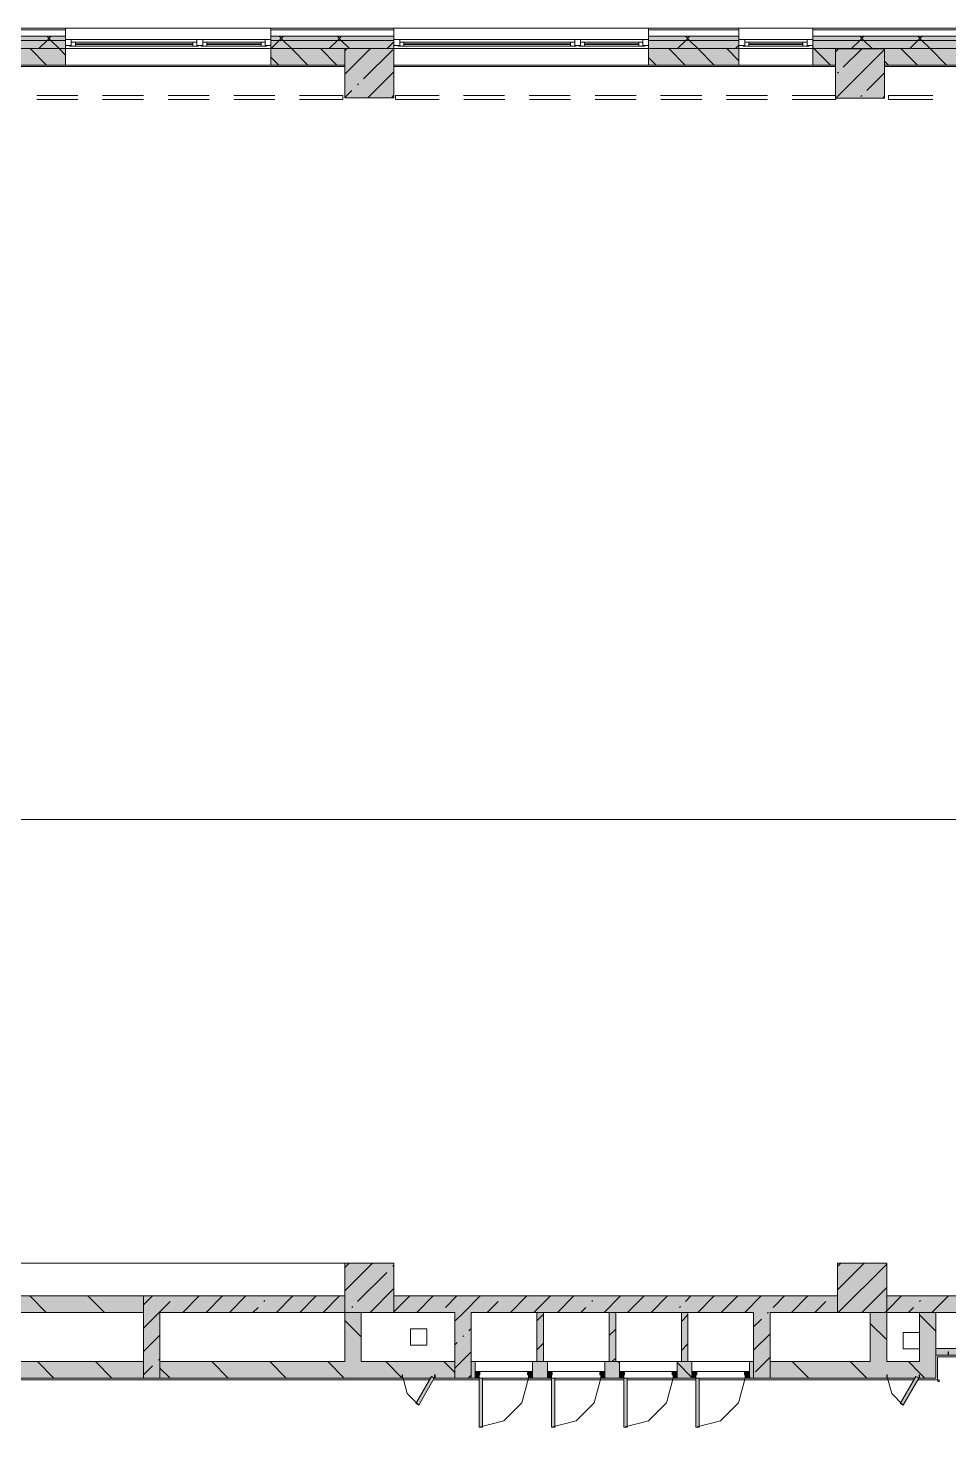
# Model space of a CAD drawing. Header units: millimetres. Extents: x -3817 to 677485, y -22715 to 103890.
# Drawn here: x 29331.1 to 29419.4, y 283.6 to 418.5 of the extents above; entities that cross this region are included whole.
import ezdxf

# ---------------------------------------------------------------- set-up
doc = ezdxf.new("R2010")
doc.units = ezdxf.units.MM
doc.layers.add('PDF _Геометрия', color=7, linetype='Continuous', true_color=0x1d1d1d)
doc.layers.add('PDF _Сплошная заливка', color=7, linetype='Continuous', true_color=0xffffff)

msp = doc.modelspace()

# ---------------------------------------------------------------- hatches: boundary and pattern name
at = {"layer": 'PDF _Сплошная заливка', "transparency": 33554559}
h = msp.add_hatch(color=256, dxfattribs=at)
h.paths.add_polyline_path([(29600.87, 417.31), (29600.87, 417.7), (29567.64, 417.7), (29567.64, 417.31), (29599.32, 417.31)], flags=0)
h.paths.add_polyline_path([(29543.23, 417.31), (29543.23, 417.7), (29536.15, 417.7), (29536.15, 417.31)], flags=0)
h.paths.add_polyline_path([(29514.9, 417.31), (29519.61, 417.31), (29519.61, 417.7), (29509.06, 417.7), (29509.06, 417.31)], flags=0)
h.paths.add_polyline_path([(29463.39, 417.31), (29463.39, 417.7), (29429.93, 417.7), (29429.93, 417.31), (29456.18, 417.31)], flags=0)
h.paths.add_polyline_path([(29492.53, 417.31), (29492.53, 417.7), (29483.08, 417.7), (29483.08, 417.31)], flags=0)
h.paths.add_polyline_path([(29422.85, 417.31), (29422.85, 417.7), (29406.31, 417.7), (29406.31, 417.31), (29412.14, 417.31)], flags=0)
h.paths.add_polyline_path([(29354.34, 417.31), (29366.15, 417.31), (29366.15, 417.7), (29354.34, 417.7)], flags=0)
h.paths.add_polyline_path([(29390.56, 417.31), (29399.22, 417.31), (29399.22, 417.7), (29390.56, 417.7)], flags=0)
h.paths.add_polyline_path([(29326, 417.31), (29334.66, 417.31), (29334.66, 417.7), (29326, 417.7)], flags=0)
h.paths.add_polyline_path([(29318.91, 417.31), (29318.91, 417.7), (29310.25, 417.7), (29310.25, 417.31)], flags=0)
h.paths.add_polyline_path([(29285.84, 417.31), (29285.84, 417.7), (29266.16, 417.7), (29266.16, 417.31), (29280.01, 417.31)], flags=0)
h = msp.add_hatch(color=256, dxfattribs=at)
h.paths.add_polyline_path([(29599.32, 416.52), (29600.87, 416.52), (29600.87, 417.31), (29567.64, 417.31), (29567.64, 416.52), (29595.65, 416.52)], flags=0)
h.paths.add_polyline_path([(29519.61, 416.52), (29519.61, 417.31), (29509.06, 417.31), (29509.06, 416.52), (29514.9, 416.52)], flags=0)
h.paths.add_polyline_path([(29492.53, 416.52), (29492.53, 417.31), (29483.08, 417.31), (29483.08, 416.52)], flags=0)
h.paths.add_polyline_path([(29536.15, 416.52), (29543.23, 416.52), (29543.23, 417.31), (29536.15, 417.31)], flags=0)
h.paths.add_polyline_path([(29412.14, 416.52), (29422.85, 416.52), (29422.85, 417.31), (29406.31, 417.31), (29406.31, 416.52)], flags=0)
h.paths.add_polyline_path([(29441.5, 416.52), (29463.39, 416.52), (29463.39, 417.31), (29429.93, 417.31), (29429.93, 416.52)], flags=0)
h.paths.add_polyline_path([(29397.45, 416.52), (29399.22, 416.52), (29399.22, 417.31), (29390.56, 417.31), (29390.56, 416.52)], flags=0)
h.paths.add_polyline_path([(29310.25, 416.52), (29318.91, 416.52), (29318.91, 417.31), (29310.25, 417.31)], flags=0)
h.paths.add_polyline_path([(29354.34, 416.52), (29366.15, 416.52), (29366.15, 417.31), (29354.34, 417.31)], flags=0)
h.paths.add_polyline_path([(29334.66, 416.52), (29334.66, 417.31), (29326, 417.31), (29326, 416.52)], flags=0)
h.paths.add_polyline_path([(29280.01, 416.52), (29285.84, 416.52), (29285.84, 417.31), (29266.95, 417.31), (29266.95, 416.52), (29271.67, 416.52)], flags=0)
h = msp.add_hatch(color=256, dxfattribs=at)
h.paths.add_polyline_path([(29567.64, 414.94), (29570.01, 414.94), (29570.01, 416.52), (29567.64, 416.52), (29567.64, 416.35)], flags=0)
h.paths.add_polyline_path([(29573.94, 414.94), (29597.96, 414.94), (29597.96, 416.52), (29573.94, 416.52), (29573.94, 416.35)], flags=0)
h.paths.add_polyline_path([(29539.3, 414.94), (29539.3, 416.52), (29536.15, 416.52), (29536.15, 414.94)], flags=0)
h.paths.add_polyline_path([(29460.64, 414.94), (29463.39, 414.94), (29463.39, 416.52), (29460.64, 416.52), (29460.64, 416.35)], flags=0)
h.paths.add_polyline_path([(29514.02, 414.94), (29514.02, 416.52), (29509.06, 416.52), (29509.06, 414.94)], flags=0)
h.paths.add_polyline_path([(29517.96, 414.94), (29519.61, 414.94), (29519.61, 416.52), (29517.96, 416.52), (29517.96, 416.35)], flags=0)
h.paths.add_polyline_path([(29483.08, 414.94), (29488.59, 414.94), (29488.59, 416.52), (29483.08, 416.52), (29483.08, 416.35)], flags=0)
h.paths.add_polyline_path([(29455.91, 414.94), (29455.91, 416.52), (29429.93, 416.52), (29429.93, 414.94), (29441.5, 414.94)], flags=0)
h.paths.add_polyline_path([(29408.48, 414.94), (29408.48, 416.5), (29413.2, 416.5), (29413.2, 414.94), (29422.85, 414.94), (29422.85, 416.52), (29406.31, 416.52), (29406.31, 414.94)], flags=0)
h.paths.add_polyline_path([(29390.56, 414.94), (29399.22, 414.94), (29399.22, 416.52), (29390.56, 416.52), (29390.56, 416.35)], flags=0)
h.paths.add_polyline_path([(29354.34, 414.94), (29361.43, 414.94), (29361.43, 416.52), (29354.34, 416.52), (29354.34, 416.35)], flags=0)
h.paths.add_polyline_path([(29334.66, 414.94), (29334.66, 416.52), (29326, 416.52), (29326, 414.94)], flags=0)
h.paths.add_polyline_path([(29310.25, 414.94), (29314.19, 414.94), (29314.19, 416.52), (29310.25, 416.52), (29310.25, 416.35)], flags=0)
h.paths.add_polyline_path([(29271.67, 414.94), (29285.84, 414.94), (29285.84, 416.52), (29271.67, 416.52), (29271.67, 416.35)], flags=0)
for points in [[(29361.43, 411.79), (29366.15, 411.79), (29366.15, 416.52), (29361.43, 416.52), (29361.43, 414.94)], [(29408.48, 411.77), (29413.2, 411.77), (29413.2, 416.5), (29408.48, 416.5), (29408.48, 414.94)], [(29361.43, 295.26), (29361.43, 296.84), (29342.14, 296.84), (29342.14, 295.26), (29353.41, 295.26)], [(29342.14, 288.96), (29343.71, 288.96), (29343.71, 295.26), (29342.14, 295.26), (29342.14, 290.54)], [(29361.43, 290.54), (29363, 290.54), (29363, 295.26), (29361.43, 295.26), (29361.43, 293.08)], [(29393.71, 290.54), (29394.34, 290.54), (29394.34, 295.26), (29393.71, 295.26), (29393.71, 293.08)], [(29400.64, 288.96), (29402.22, 288.96), (29402.22, 295.26), (29400.64, 295.26), (29400.64, 290.54)], [(29413.4, 290.54), (29413.4, 295.26), (29411.82, 295.26), (29411.82, 290.54), (29412.14, 290.54)], [(29416.55, 288.96), (29418.12, 288.96), (29418.12, 295.26), (29416.55, 295.26), (29416.55, 290.54)], [(29421.66, 291.17), (29422.85, 291.17), (29422.85, 291.8), (29418.12, 291.8), (29418.12, 291.17), (29421.22, 291.17), (29421.31, 291.33), (29421.59, 291.17)]]:
    msp.add_hatch(color=256, dxfattribs=at).paths.add_polyline_path(points)
h = msp.add_hatch(color=256, dxfattribs=at)
h.paths.add_polyline_path([(29314.19, 295.26), (29314.19, 296.84), (29271.83, 296.84), (29271.83, 295.26), (29294.69, 295.26)], flags=0)
h.paths.add_polyline_path([(29342.14, 295.26), (29342.14, 296.84), (29318.91, 296.84), (29318.91, 295.26)], flags=0)
h = msp.add_hatch(color=256, dxfattribs=at)
h.paths.add_polyline_path([(29394.34, 295.26), (29408.67, 295.26), (29408.67, 296.84), (29366.15, 296.84), (29366.15, 295.26), (29393.71, 295.26)], flags=0)
h.paths.add_polyline_path([(29416.55, 295.26), (29455.91, 295.26), (29455.91, 296.84), (29413.4, 296.84), (29413.4, 295.26)], flags=0)
h = msp.add_hatch(color=256, dxfattribs=at)
h.paths.add_polyline_path([(29416.1, 288.96), (29416.19, 289.12), (29416.55, 288.96), (29416.55, 290.54), (29402.22, 290.54), (29402.22, 288.96), (29415.81, 288.96)], flags=0)
h.paths.add_polyline_path([(29366.94, 288.96), (29369.65, 288.96), (29369.74, 289.12), (29370.09, 288.96), (29371.98, 288.96), (29371.98, 290.54), (29343.71, 290.54), (29343.71, 288.96), (29353.41, 288.96)], flags=0)
h.paths.add_polyline_path([(29324.05, 288.96), (29342.14, 288.96), (29342.14, 290.54), (29287.42, 290.54), (29287.42, 288.96), (29294.69, 288.96)], flags=0)
h.paths.add_polyline_path([(29400.64, 288.96), (29400.64, 290.54), (29400.23, 290.54), (29400.23, 288.96)], flags=0)
h.paths.add_polyline_path([(29373.56, 288.96), (29373.93, 288.96), (29373.93, 290.54), (29373.56, 290.54), (29373.56, 289.59)], flags=0)
h.paths.add_polyline_path([(29394.72, 288.96), (29394.72, 290.54), (29393.3, 290.54), (29393.3, 288.96), (29393.78, 288.96)], flags=0)
h.paths.add_polyline_path([(29379.44, 288.96), (29380.86, 288.96), (29380.86, 290.54), (29379.44, 290.54), (29379.44, 289.59)], flags=0)
h.paths.add_polyline_path([(29386.37, 288.96), (29387.79, 288.96), (29387.79, 290.54), (29386.37, 290.54), (29386.37, 289.59)], flags=0)

# ---------------------------------------------------------------- linework, layer by layer
at = {"layer": 'PDF _Геометрия', "color": 7, "lineweight": 9}
for points in [[(29326, 416.52), (29334.66, 416.52), (29334.66, 418.49), (29326, 418.49)], [(29354.34, 416.52), (29354.34, 418.49), (29334.66, 418.49), (29334.66, 416.52)], [(29345.68, 418.49), (29341.75, 418.49)], [(29351.98, 418.49), (29348.05, 418.49)], [(29354.34, 416.52), (29366.15, 416.52), (29366.15, 418.49), (29354.34, 418.49)], [(29359.07, 418.49), (29354.35, 418.49)], [(29390.56, 416.52), (29390.56, 418.49), (29366.15, 418.49), (29366.15, 416.52)], [(29375.21, 418.49), (29372.85, 418.49)], [(29390.56, 416.52), (29399.22, 416.52), (29399.22, 418.49), (29390.56, 418.49)], [(29394.5, 418.49), (29390.56, 418.49)], [(29400.8, 418.49), (29396.86, 418.49)], [(29406.31, 416.52), (29406.31, 418.49), (29399.22, 418.49), (29399.22, 416.52)], [(29406.31, 418.49), (29403.16, 418.49)], [(29406.31, 416.52), (29422.85, 416.52), (29422.85, 418.49), (29406.31, 418.49)], [(29413.2, 414.94), (29413.2, 416.5), (29408.48, 416.5), (29408.48, 414.94), (29406.31, 414.94), (29406.31, 416.52), (29422.85, 416.52), (29429.93, 416.52), (29429.93, 418.49), (29422.85, 418.49), (29422.85, 416.52), (29422.85, 414.94)], [(29335.21, 417.38), (29335.21, 416.83), (29334.66, 416.83), (29334.66, 417.38)], [(29335.05, 416.75), (29347.41, 416.75), (29347.41, 416.83), (29347.26, 416.83), (29347.26, 417.15), (29335.21, 417.15), (29335.21, 416.83), (29335.05, 416.83)], [(29347.81, 417.38), (29347.81, 416.83), (29347.26, 416.83), (29347.26, 417.38)], [(29347.65, 416.75), (29353.95, 416.75), (29353.95, 416.83), (29353.79, 416.83), (29353.79, 417.15), (29347.81, 417.15), (29347.81, 416.83), (29347.65, 416.83)], [(29354.34, 417.38), (29354.34, 416.83), (29353.79, 416.83), (29353.79, 417.38)], [(29366.71, 417.38), (29366.71, 416.83), (29366.15, 416.83), (29366.15, 417.38)], [(29366.55, 416.75), (29383.63, 416.75), (29383.63, 416.83), (29383.48, 416.83), (29383.48, 417.15), (29366.71, 417.15), (29366.71, 416.83), (29366.55, 416.83)], [(29384.03, 417.38), (29384.03, 416.83), (29383.48, 416.83), (29383.48, 417.38)], [(29383.87, 416.75), (29390.17, 416.75), (29390.17, 416.83), (29390.01, 416.83), (29390.01, 417.15), (29384.03, 417.15), (29384.03, 416.83), (29383.87, 416.83)], [(29390.56, 417.38), (29390.56, 416.83), (29390.01, 416.83), (29390.01, 417.38)], [(29399.78, 417.38), (29399.78, 416.83), (29399.22, 416.83), (29399.22, 417.38)], [(29399.62, 416.75), (29405.92, 416.75), (29405.92, 416.83), (29405.76, 416.83), (29405.76, 417.15), (29399.78, 417.15), (29399.78, 416.83), (29399.62, 416.83)], [(29406.31, 417.38), (29406.31, 416.83), (29405.76, 416.83), (29405.76, 417.38)], [(29334.66, 416.52), (29326, 416.52), (29326, 414.94), (29334.66, 414.94)], [(29334.66, 416.52), (29354.34, 416.52)], [(29361.43, 416.52), (29354.34, 416.52), (29354.34, 414.94), (29361.43, 414.94)], [(29366.15, 411.79), (29366.15, 416.52), (29361.43, 416.52), (29361.43, 414.94), (29361.43, 411.79)], [(29366.15, 416.52), (29390.56, 416.52)], [(29399.22, 416.52), (29390.56, 416.52), (29390.56, 414.94), (29399.22, 414.94)], [(29399.22, 416.52), (29406.31, 416.52)], [(29413.2, 411.77), (29413.2, 414.94), (29413.2, 416.5), (29408.48, 416.5), (29408.48, 414.94), (29408.48, 411.77)], [(29366.15, 299.99), (29361.43, 299.99), (29361.43, 295.26), (29366.15, 295.26)], [(29413.4, 299.99), (29408.67, 299.99), (29408.67, 295.26), (29413.4, 295.26)], [(29318.91, 295.26), (29342.14, 295.26), (29342.14, 296.84), (29318.91, 296.84)], [(29379.85, 295.26), (29379.85, 290.54), (29379.44, 290.54), (29379.44, 288.96), (29380.86, 288.96), (29380.86, 290.54), (29380.48, 290.54), (29380.48, 295.26)], [(29386.78, 295.26), (29386.78, 290.54), (29386.37, 290.54), (29386.37, 288.96), (29387.79, 288.96), (29387.79, 290.54), (29387.41, 290.54), (29387.41, 295.26)], [(29422.85, 295.26), (29422.85, 291.8), (29421.66, 291.8), (29419.3, 291.8), (29418.12, 291.8), (29418.12, 295.26)], [(29416.55, 293.35), (29416.55, 291.78)], [(29418.29, 288.79), (29418.29, 288.64), (29418.44, 288.64), (29418.44, 288.79), (29418.29, 288.79), (29418.44, 288.79), (29418.44, 288.64), (29418.29, 288.64)]]:
    msp.add_lwpolyline(points, close=True, dxfattribs=at)
for points in [[(29334.66, 418.33), (29326, 418.33)], [(29339.38, 418.49), (29334.66, 418.49), (29339.38, 418.49)], [(29366.15, 418.33), (29354.34, 418.33)], [(29370.48, 418.49), (29368.12, 418.49), (29370.48, 418.49)], [(29388.2, 418.49), (29385.05, 418.49), (29388.2, 418.49)], [(29399.22, 418.33), (29390.56, 418.33)], [(29422.85, 418.33), (29406.31, 418.33)], [(29420.48, 418.49), (29415.76, 418.49), (29420.48, 418.49)], [(29334.66, 417.7), (29326, 417.7)], [(29334.66, 417.31), (29326, 417.31)], [(29332.1, 416.52), (29332.88, 417.31), (29333.28, 417.7)], [(29334.66, 415.9), (29334.04, 416.52), (29333.26, 417.31), (29332.86, 417.7)], [(29354.34, 417.38), (29334.66, 417.38)], [(29334.66, 416.83), (29335.21, 416.83)], [(29335.6, 416.75), (29335.6, 417.15)], [(29335.6, 416.99), (29346.86, 416.99)], [(29346.86, 416.91), (29335.6, 416.91)], [(29346.86, 416.75), (29346.86, 417.15)], [(29347.26, 416.83), (29347.81, 416.83)], [(29348.2, 416.75), (29348.2, 417.15)], [(29348.2, 416.99), (29353.4, 416.99)], [(29353.4, 416.91), (29348.2, 416.91)], [(29353.4, 416.75), (29353.4, 417.15)], [(29353.79, 416.83), (29354.34, 416.83)], [(29366.15, 417.7), (29354.34, 417.7)], [(29366.15, 417.31), (29354.34, 417.31)], [(29354.37, 416.52), (29355.15, 417.31), (29355.55, 417.7)], [(29357.89, 414.94), (29356.31, 416.52), (29355.53, 417.31), (29355.13, 417.7)], [(29359.93, 416.52), (29360.72, 417.31), (29361.12, 417.7)], [(29361.88, 416.52), (29361.09, 417.31), (29360.7, 417.7)], [(29365.5, 416.52), (29366.15, 417.17)], [(29390.56, 417.38), (29366.15, 417.38)], [(29366.15, 416.83), (29366.71, 416.83)], [(29367.1, 416.75), (29367.1, 417.15)], [(29367.1, 416.99), (29383.08, 416.99)], [(29383.08, 416.91), (29367.1, 416.91)], [(29383.08, 416.75), (29383.08, 417.15)], [(29383.48, 416.83), (29384.03, 416.83)], [(29384.42, 416.75), (29384.42, 417.15)], [(29384.42, 416.99), (29389.62, 416.99)], [(29389.62, 416.91), (29384.42, 416.91)], [(29389.62, 416.75), (29389.62, 417.15)], [(29390.01, 416.83), (29390.56, 416.83)], [(29399.22, 417.7), (29390.56, 417.7)], [(29399.22, 417.31), (29390.56, 417.31)], [(29393.34, 416.52), (29394.13, 417.31), (29394.52, 417.7)], [(29396.86, 414.94), (29395.29, 416.52), (29394.5, 417.31), (29394.11, 417.7)], [(29398.91, 416.52), (29399.22, 416.84)], [(29406.31, 417.38), (29399.22, 417.38)], [(29399.22, 416.83), (29399.78, 416.83)], [(29400.17, 416.75), (29400.17, 417.15)], [(29400.17, 416.99), (29405.37, 416.99)], [(29405.37, 416.91), (29400.17, 416.91)], [(29405.37, 416.75), (29405.37, 417.15)], [(29405.76, 416.83), (29406.31, 416.83)], [(29422.85, 417.7), (29406.31, 417.7)], [(29422.85, 417.31), (29406.31, 417.31)], [(29410.04, 416.52), (29410.83, 417.31), (29411.22, 417.7)], [(29412.01, 416.5), (29411.99, 416.52), (29411.2, 417.31), (29410.81, 417.7)], [(29415.61, 416.52), (29416.4, 417.31), (29416.79, 417.7)], [(29419.13, 414.94), (29417.56, 416.52), (29416.77, 417.31), (29416.38, 417.7)], [(29332.83, 414.94), (29331.26, 416.52)], [(29347.41, 416.75), (29335.05, 416.75)], [(29353.95, 416.75), (29347.65, 416.75)], [(29355.1, 414.94), (29354.34, 415.7)], [(29360.67, 414.94), (29359.1, 416.52)], [(29361.43, 414.06), (29363.89, 416.52)], [(29361.43, 416.31), (29361.64, 416.52)], [(29363.22, 413.61), (29366.03, 416.41)], [(29383.63, 416.75), (29366.55, 416.75)], [(29390.17, 416.75), (29383.87, 416.75)], [(29391.29, 414.94), (29390.56, 415.67)], [(29394.08, 414.94), (29392.5, 416.52)], [(29399.22, 415.36), (29398.07, 416.52)], [(29405.92, 416.75), (29399.62, 416.75)], [(29408, 414.94), (29406.42, 416.52), (29406.31, 416.63)], [(29408.48, 416.21), (29408.77, 416.5)], [(29408.53, 411.77), (29413.2, 416.44)], [(29409.22, 416.5), (29409.21, 416.52)], [(29409.24, 414.73), (29411.01, 416.5)], [(29416.35, 414.94), (29414.77, 416.52)], [(29323.25, 414.79), (29319.08, 414.79), (29361.27, 414.79), (29361.43, 414.79), (29319.08, 414.79), (29319.07, 414.79), (29318.91, 414.79), (29319.07, 414.79), (29318.91, 414.79)], [(29335.85, 414.79), (29331.91, 414.79)], [(29354.34, 414.94), (29334.66, 414.94)], [(29342.14, 414.79), (29338.21, 414.79)], [(29348.44, 414.79), (29344.51, 414.79)], [(29354.74, 414.79), (29350.81, 414.79)], [(29361.43, 414.79), (29361.27, 414.79), (29357.1, 414.79)], [(29363.65, 411.79), (29366.15, 414.3)], [(29390.56, 414.94), (29366.15, 414.94)], [(29370.74, 414.79), (29366.32, 414.79), (29408.48, 414.79), (29366.15, 414.79), (29366.31, 414.79), (29366.15, 414.79)], [(29377.04, 414.79), (29373.11, 414.79)], [(29388.67, 414.79), (29383.83, 414.79), (29379.41, 414.79)], [(29394.97, 414.79), (29391.04, 414.79)], [(29401.27, 414.79), (29397.33, 414.79)], [(29406.31, 414.94), (29399.22, 414.94)], [(29408.48, 414.79), (29403.63, 414.79)], [(29408.68, 414.17), (29408.77, 414.26)], [(29411.49, 412.49), (29413.2, 414.2)], [(29413.56, 414.94), (29413.2, 415.31)], [(29417.73, 414.79), (29413.56, 414.79), (29455.76, 414.79), (29455.91, 414.79), (29413.2, 414.79), (29413.55, 414.79), (29413.2, 414.79)], [(29362.66, 413.05), (29362.75, 413.14)], [(29331.9, 412.02), (29335.84, 412.02)], [(29335.84, 411.63), (29331.9, 411.63)], [(29338.2, 412.02), (29342.14, 412.02)], [(29342.14, 411.63), (29338.2, 411.63)], [(29344.5, 412.02), (29348.44, 412.02)], [(29348.44, 411.63), (29344.5, 411.63)], [(29350.8, 412.02), (29354.74, 412.02)], [(29354.74, 411.63), (29350.8, 411.63)], [(29357.1, 412.02), (29361.26, 412.02), (29361.26, 411.63), (29357.1, 411.63)], [(29361.43, 411.82), (29362.1, 412.49)], [(29365.9, 411.79), (29366.15, 412.05)], [(29370.48, 411.63), (29366.31, 411.63), (29366.31, 412.02), (29370.47, 412.02)], [(29372.83, 412.02), (29376.76, 412.02)], [(29376.78, 411.63), (29372.85, 411.63)], [(29379.13, 412.02), (29383.06, 412.02)], [(29383.08, 411.63), (29379.15, 411.63)], [(29385.43, 412.02), (29389.36, 412.02)], [(29389.38, 411.63), (29385.44, 411.63)], [(29391.72, 412.02), (29395.66, 412.02)], [(29395.68, 411.63), (29391.74, 411.63)], [(29398.02, 412.02), (29401.96, 412.02)], [(29401.98, 411.63), (29398.04, 411.63)], [(29404.32, 412.02), (29408.48, 412.02)], [(29408.51, 411.77), (29408.51, 411.63), (29404.34, 411.63)], [(29410.93, 411.92), (29411.02, 412.02)], [(29413.02, 411.77), (29413.2, 411.95)], [(29417.81, 411.63), (29413.56, 411.63), (29413.56, 412.02), (29417.81, 412.02)], [(233.26, 342.57), (39123.26, 342.57)], [(29361.43, 297.32), (29364.09, 299.99)], [(29361.43, 299.57), (29361.85, 299.99)], [(29366.03, 299.67), (29366.12, 299.77)], [(29408.67, 299.67), (29408.99, 299.99)], [(29408.68, 297.43), (29411.24, 299.99)], [(29408.76, 295.26), (29413.4, 299.9)], [(29362.66, 296.31), (29365.46, 299.11)], [(29361.43, 297), (29361.43, 290.54), (29343.71, 290.54), (29343.71, 295.26), (29361.43, 295.26), (29361.43, 296.84), (29342.14, 296.84), (29342.14, 295.26), (29342.14, 290.54), (29287.42, 290.54), (29287.42, 288.96), (29342.14, 288.96), (29343.71, 288.96), (29366.94, 288.96), (29369.65, 288.96)], [(29332.81, 295.26), (29331.24, 296.84)], [(29338.38, 295.26), (29336.8, 296.84)], [(29342.14, 295.99), (29342.98, 296.84)], [(29345.9, 295.26), (29347.47, 296.84)], [(29348.14, 295.26), (29349.72, 296.84)], [(29350.39, 295.26), (29351.96, 296.84)], [(29354.88, 295.26), (29356.45, 296.84)], [(29357.12, 295.26), (29358.7, 296.84)], [(29359.37, 295.26), (29360.94, 296.84)], [(29404.34, 296.84), (29408.67, 296.84), (29366.15, 296.84), (29366.15, 295.26), (29371.98, 295.26), (29371.98, 290.54), (29370.09, 290.54), (29366.94, 290.54), (29363, 290.54), (29363, 295.26)], [(29363.86, 295.26), (29366.15, 297.56)], [(29366.1, 295.26), (29366.15, 295.31), (29367.68, 296.84)], [(29366.15, 296.84), (29370.48, 296.84)], [(29368.35, 295.26), (29369.92, 296.84)], [(29371.08, 295.75), (29372.17, 296.84)], [(29371.98, 294.41), (29372.84, 295.26), (29374.41, 296.84)], [(29372.85, 296.84), (29376.78, 296.84)], [(29377.33, 295.26), (29378.9, 296.84)], [(29379.15, 296.84), (29383.08, 296.84)], [(29379.57, 295.26), (29381.15, 296.84)], [(29381.82, 295.26), (29383.39, 296.84)], [(29385.44, 296.84), (29389.38, 296.84)], [(29386.31, 295.26), (29387.88, 296.84)], [(29388.55, 295.26), (29390.13, 296.84)], [(29390.8, 295.26), (29392.37, 296.84)], [(29391.74, 296.84), (29395.68, 296.84)], [(29394.09, 296.31), (29394.62, 296.84)], [(29395.29, 295.26), (29396.86, 296.84)], [(29397.53, 295.26), (29399.11, 296.84)], [(29398.04, 296.84), (29401.98, 296.84)], [(29399.78, 295.26), (29401.35, 296.84)], [(29402.51, 295.75), (29403.6, 296.84)], [(29404.27, 295.26), (29405.84, 296.84)], [(29411, 295.26), (29413.4, 297.66)], [(29413.25, 295.26), (29413.4, 295.41), (29414.82, 296.84)], [(29442.53, 295.26), (29455.91, 295.26), (29455.91, 296.84), (29413.4, 296.84), (29417.73, 296.84)], [(29417.74, 295.26), (29419.31, 296.84)], [(29342.14, 293.75), (29343.65, 295.26), (29344.7, 296.31)], [(29352.63, 295.26), (29353.12, 295.75)], [(29353.68, 296.31), (29353.77, 296.4)], [(29362.1, 295.75), (29362.19, 295.84)], [(29375.08, 295.26), (29376.13, 296.31)], [(29384.06, 295.26), (29384.55, 295.75)], [(29385.11, 296.31), (29385.2, 296.4)], [(29393.53, 295.75), (29393.62, 295.84)], [(29406.51, 295.26), (29407.56, 296.31)], [(29415.49, 295.26), (29415.98, 295.75)], [(29416.54, 296.31), (29416.63, 296.4)], [(29363, 292.91), (29361.43, 294.48)], [(29370.59, 295.26), (29370.61, 295.28)], [(29373.56, 288.96), (29373.56, 290.54), (29373.56, 295.26), (29379.85, 295.26)], [(29379.85, 294.46), (29380.48, 295.09)], [(29380.48, 295.26), (29386.78, 295.26)], [(29387.41, 295.26), (29393.71, 295.26)], [(29394.34, 295.26), (29393.71, 295.26), (29393.71, 290.54), (29393.3, 290.54), (29393.3, 288.96), (29394.72, 288.96), (29394.72, 290.54), (29394.34, 290.54), (29394.34, 295.26), (29400.64, 295.26), (29400.64, 290.54), (29400.23, 290.54), (29400.23, 288.96), (29400.64, 288.96), (29402.22, 288.96), (29413.4, 288.96), (29416.1, 288.96)], [(29393.71, 294.4), (29394.34, 295.03)], [(29400.64, 293.88), (29401.38, 294.62)], [(29401.95, 295.18), (29402.02, 295.26), (29402.04, 295.28)], [(29418.12, 295.26), (29416.55, 295.26), (29416.55, 290.54), (29413.4, 290.54), (29413.4, 295.26), (29411.82, 295.26), (29411.82, 290.54), (29402.22, 290.54), (29402.22, 295.26), (29411.82, 295.26)], [(29413.4, 292.62), (29411.82, 294.2)], [(29413.4, 295.26), (29416.55, 295.26)], [(29418.12, 293.47), (29416.55, 295.04)], [(29342.14, 291.5), (29343.71, 293.08)], [(29372.76, 292.94), (29372.85, 293.03)], [(29373.32, 293.5), (29373.56, 293.73)], [(29386.78, 293.04), (29387.41, 293.67)], [(29400.64, 291.64), (29402.22, 293.21)], [(29371.98, 292.16), (29372.2, 292.38)], [(29371.98, 289.92), (29373.56, 291.49)], [(29379.85, 291.68), (29380.48, 292.31)], [(29393.71, 291.61), (29394.34, 292.24)], [(29418.12, 291.8), (29418.12, 291.17), (29419.3, 291.17), (29421.22, 291.17)], [(29333.54, 288.96), (29331.97, 290.54)], [(29339.11, 288.96), (29337.54, 290.54)], [(29342.14, 288.96), (29342.14, 290.54)], [(29342.14, 289.26), (29343.01, 290.13)], [(29343.58, 290.69), (29343.67, 290.79)], [(29343.71, 288.96), (29343.71, 290.54)], [(29350.25, 288.96), (29348.67, 290.54)], [(29355.81, 288.96), (29354.24, 290.54)], [(29361.38, 288.96), (29359.81, 290.54)], [(29366.95, 288.96), (29365.37, 290.54)], [(29370.09, 288.96), (29371.98, 288.96), (29373.56, 288.96), (29373.93, 288.96), (29373.93, 290.54), (29379.44, 290.54), (29379.44, 289.59)], [(29371.98, 289.5), (29370.94, 290.54)], [(29371.98, 288.96), (29371.98, 290.54)], [(29373.93, 289.59), (29373.93, 290.54), (29373.56, 290.54)], [(29379.85, 290.54), (29380.48, 290.54)], [(29380.86, 289.59), (29380.86, 290.54), (29386.37, 290.54), (29386.37, 289.59)], [(29386.78, 290.54), (29387.41, 290.54)], [(29387.06, 290.54), (29387.41, 290.88)], [(29387.79, 290.39), (29387.64, 290.54)], [(29387.79, 289.59), (29387.79, 290.54), (29393.3, 290.54), (29393.3, 289.59)], [(29394.72, 289.03), (29393.3, 290.45)], [(29393.71, 290.54), (29394.34, 290.54)], [(29394.72, 289.59), (29394.72, 290.54), (29400.23, 290.54), (29400.23, 289.59)], [(29400.64, 288.96), (29400.64, 290.54)], [(29400.82, 289.57), (29402.22, 290.97)], [(29402.22, 288.96), (29402.22, 290.54)], [(29405.92, 288.96), (29404.35, 290.54)], [(29411.49, 288.96), (29409.91, 290.54)], [(29417.06, 288.96), (29416.55, 289.47), (29415.48, 290.54)], [(29416.55, 288.96), (29418.12, 288.96), (29418.12, 291.17)], [(29344.68, 288.96), (29343.71, 289.93)], [(29373.27, 288.96), (29373.56, 289.24)], [(29379.44, 288.96), (29374.64, 288.96)], [(29386.37, 288.96), (29381.57, 288.96)], [(29393.3, 288.96), (29388.5, 288.96)], [(29400.23, 288.96), (29395.43, 288.96)], [(29400.35, 288.96), (29400.23, 289.09)]]:
    msp.add_lwpolyline(points, dxfattribs=at)
at = {"layer": 'PDF _Геометрия', "color": 253, "lineweight": 9, "true_color": 0xaaaaaa}
for points in [[(29413.4, 296.84), (29455.91, 296.84), (29455.91, 299.99), (29455.91, 334.63), (29455.91, 339.36), (29455.91, 381.87), (29455.91, 386.6), (29455.91, 411.79), (29455.91, 296.84)], [(29318.91, 299.99), (29361.43, 299.99)], [(29366.15, 296.84), (29408.67, 296.84)], [(29369.3, 293.69), (29367.73, 293.69), (29367.73, 292.11), (29369.3, 292.11)], [(29367.73, 293.69), (29369.3, 293.69), (29369.3, 292.11), (29367.73, 292.11)], [(29416.55, 293.35), (29414.97, 293.35), (29414.97, 291.78), (29416.55, 291.78)], [(29414.97, 293.35), (29416.55, 293.35), (29416.55, 291.78), (29414.97, 291.78)], [(29419.34, 291.48), (29419.3, 291.48), (29419.3, 291.17), (29419.34, 291.17)], [(29416.38, 288.81), (29418.28, 288.81), (29418.28, 291.01), (29421.13, 291.01), (29418.28, 291.01), (29418.28, 288.81)], [(29240.02, 283.61), (29268.83, 283.61), (29268.83, 288.81), (29369.56, 288.81), (29268.83, 288.81), (29268.83, 283.61)], [(29366.98, 289.28), (29366.94, 289.28), (29366.94, 288.96), (29366.98, 288.96)], [(29368.52, 286.37), (29370.01, 288.96), (29369.74, 289.12), (29368.24, 286.53)], [(29369.92, 288.81), (29374.33, 288.81)], [(29370.05, 289.28), (29370.05, 288.96), (29370.09, 288.96), (29370.09, 289.28)], [(29374.13, 289.59), (29373.93, 289.59), (29373.93, 288.96), (29374.13, 288.96)], [(29374.33, 288.96), (29374.33, 289.28), (29374.4, 289.28), (29374.4, 289.59), (29374.13, 289.59), (29374.13, 288.96)], [(29374.33, 284.24), (29374.64, 284.24), (29374.64, 288.96), (29374.33, 288.96)], [(29374.64, 288.81), (29381.25, 288.81)], [(29379.05, 288.96), (29379.25, 288.96), (29379.25, 289.59), (29378.97, 289.59), (29378.97, 289.28), (29379.05, 289.28)], [(29379.25, 289.59), (29379.25, 288.96), (29379.44, 288.96), (29379.44, 289.59)], [(29381.06, 289.59), (29380.86, 289.59), (29380.86, 288.96), (29381.06, 288.96)], [(29381.25, 288.96), (29381.25, 289.28), (29381.33, 289.28), (29381.33, 289.59), (29381.06, 289.59), (29381.06, 288.96)], [(29381.25, 284.24), (29381.57, 284.24), (29381.57, 288.96), (29381.25, 288.96)], [(29381.57, 288.81), (29388.18, 288.81)], [(29385.98, 288.96), (29386.18, 288.96), (29386.18, 289.59), (29385.9, 289.59), (29385.9, 289.28), (29385.98, 289.28)], [(29386.18, 289.59), (29386.18, 288.96), (29386.37, 288.96), (29386.37, 289.59)], [(29387.99, 289.59), (29387.79, 289.59), (29387.79, 288.96), (29387.99, 288.96)], [(29388.18, 288.96), (29388.18, 289.28), (29388.26, 289.28), (29388.26, 289.59), (29387.99, 289.59), (29387.99, 288.96)], [(29388.18, 284.24), (29388.5, 284.24), (29388.5, 288.96), (29388.18, 288.96)], [(29388.5, 288.81), (29395.11, 288.81)], [(29392.91, 288.96), (29393.1, 288.96), (29393.1, 289.59), (29392.83, 289.59), (29392.83, 289.28), (29392.91, 289.28)], [(29393.1, 289.59), (29393.1, 288.96), (29393.3, 288.96), (29393.3, 289.59)], [(29394.92, 289.59), (29394.72, 289.59), (29394.72, 288.96), (29394.92, 288.96)], [(29395.11, 288.96), (29395.11, 289.28), (29395.19, 289.28), (29395.19, 289.59), (29394.92, 289.59), (29394.92, 288.96)], [(29395.11, 284.24), (29395.43, 284.24), (29395.43, 288.96), (29395.11, 288.96)], [(29395.43, 288.81), (29416.01, 288.81)], [(29399.84, 288.96), (29400.03, 288.96), (29400.03, 289.59), (29399.76, 289.59), (29399.76, 289.28), (29399.84, 289.28)], [(29400.03, 289.59), (29400.03, 288.96), (29400.23, 288.96), (29400.23, 289.59)], [(29413.44, 289.28), (29413.4, 289.28), (29413.4, 288.96), (29413.44, 288.96)], [(29414.97, 286.37), (29416.47, 288.96), (29416.19, 289.12), (29414.7, 286.53)], [(29416.51, 289.28), (29416.51, 288.96), (29416.55, 288.96), (29416.55, 289.28)]]:
    msp.add_lwpolyline(points, close=True, dxfattribs=at)
for points in [[(29367.02, 288.96), (29367.42, 287.47), (29368.52, 286.37)], [(29374.25, 289.59), (29379.13, 289.59), (29374.25, 289.59)], [(29379.05, 288.96), (29378.42, 286.6), (29376.69, 284.87), (29374.33, 284.24)], [(29374.33, 288.96), (29379.13, 288.96), (29374.64, 288.96)], [(29381.18, 289.59), (29386.06, 289.59), (29381.18, 289.59)], [(29385.98, 288.96), (29385.35, 286.6), (29383.62, 284.87), (29381.25, 284.24)], [(29381.25, 288.96), (29386.06, 288.96), (29381.57, 288.96)], [(29388.1, 289.59), (29392.99, 289.59), (29388.1, 289.59)], [(29392.91, 288.96), (29392.27, 286.6), (29390.55, 284.87), (29388.18, 284.24)], [(29388.18, 288.96), (29392.99, 288.96), (29388.5, 288.96)], [(29395.03, 289.59), (29399.92, 289.59), (29395.03, 289.59)], [(29399.84, 288.96), (29399.2, 286.6), (29397.47, 284.87), (29395.11, 284.24)], [(29395.11, 288.96), (29399.92, 288.96), (29395.43, 288.96)], [(29413.48, 288.96), (29413.88, 287.47), (29414.97, 286.37)]]:
    msp.add_lwpolyline(points, dxfattribs=at)
at = {"layer": 'PDF _Сплошная заливка', "lineweight": 60, "transparency": 33554559}
for points in [[(29366.15, 295.26), (29366.15, 299.99), (29361.43, 295.26), (29361.43, 299.99)], [(29408.67, 295.26), (29413.4, 295.26), (29408.67, 299.99), (29413.4, 299.99)], [(29373.56, 288.96), (29373.56, 295.26), (29371.98, 288.96), (29371.98, 295.26)], [(29380.48, 290.54), (29380.48, 295.26), (29379.85, 290.54), (29379.85, 295.26)], [(29387.41, 290.54), (29387.41, 295.26), (29386.78, 290.54), (29386.78, 295.26)]]:
    msp.add_solid(points, dxfattribs=at)
at = {"layer": 'PDF _Сплошная заливка', "color": 254, "lineweight": 60, "true_color": 0xe2e2e2, "transparency": 33554559}
for points in [[(29368.52, 286.37), (29370.01, 288.96), (29368.24, 286.53), (29369.74, 289.12)], [(29374.33, 288.96), (29374.4, 289.59), (29374.13, 288.96), (29374.13, 289.59)], [(29374.64, 284.24), (29374.64, 288.96), (29374.33, 284.24), (29374.33, 288.96)], [(29379.25, 288.96), (29379.25, 289.59), (29379.05, 288.96), (29378.97, 289.59)], [(29381.25, 288.96), (29381.33, 289.59), (29381.06, 288.96), (29381.06, 289.59)], [(29381.57, 284.24), (29381.57, 288.96), (29381.25, 284.24), (29381.25, 288.96)], [(29386.18, 288.96), (29386.18, 289.59), (29385.98, 288.96), (29385.9, 289.59)], [(29388.18, 288.96), (29388.26, 289.59), (29387.99, 288.96), (29387.99, 289.59)], [(29388.5, 284.24), (29388.5, 288.96), (29388.18, 284.24), (29388.18, 288.96)], [(29393.1, 288.96), (29393.1, 289.59), (29392.91, 288.96), (29392.83, 289.59)], [(29395.11, 288.96), (29395.19, 289.59), (29394.92, 288.96), (29394.92, 289.59)], [(29395.43, 284.24), (29395.43, 288.96), (29395.11, 284.24), (29395.11, 288.96)], [(29400.03, 288.96), (29400.03, 289.59), (29399.84, 288.96), (29399.76, 289.59)], [(29414.97, 286.37), (29416.47, 288.96), (29414.7, 286.53), (29416.19, 289.12)]]:
    msp.add_solid(points, dxfattribs=at)
at = {"layer": 'PDF _Сплошная заливка', "color": 7, "lineweight": 60, "true_color": 0xfbfbfb, "transparency": 33554559}
for points in [[(29373.93, 288.96), (29374.13, 288.96), (29373.93, 289.59), (29374.13, 289.59)], [(29379.25, 288.96), (29379.44, 288.96), (29379.25, 289.59), (29379.44, 289.59)], [(29380.86, 288.96), (29381.06, 288.96), (29380.86, 289.59), (29381.06, 289.59)], [(29386.18, 288.96), (29386.37, 288.96), (29386.18, 289.59), (29386.37, 289.59)], [(29387.79, 288.96), (29387.99, 288.96), (29387.79, 289.59), (29387.99, 289.59)], [(29393.1, 288.96), (29393.3, 288.96), (29393.1, 289.59), (29393.3, 289.59)], [(29394.72, 288.96), (29394.92, 288.96), (29394.72, 289.59), (29394.92, 289.59)], [(29400.03, 288.96), (29400.23, 288.96), (29400.03, 289.59), (29400.23, 289.59)]]:
    msp.add_solid(points, dxfattribs=at)

doc.saveas('drawing.dxf')
